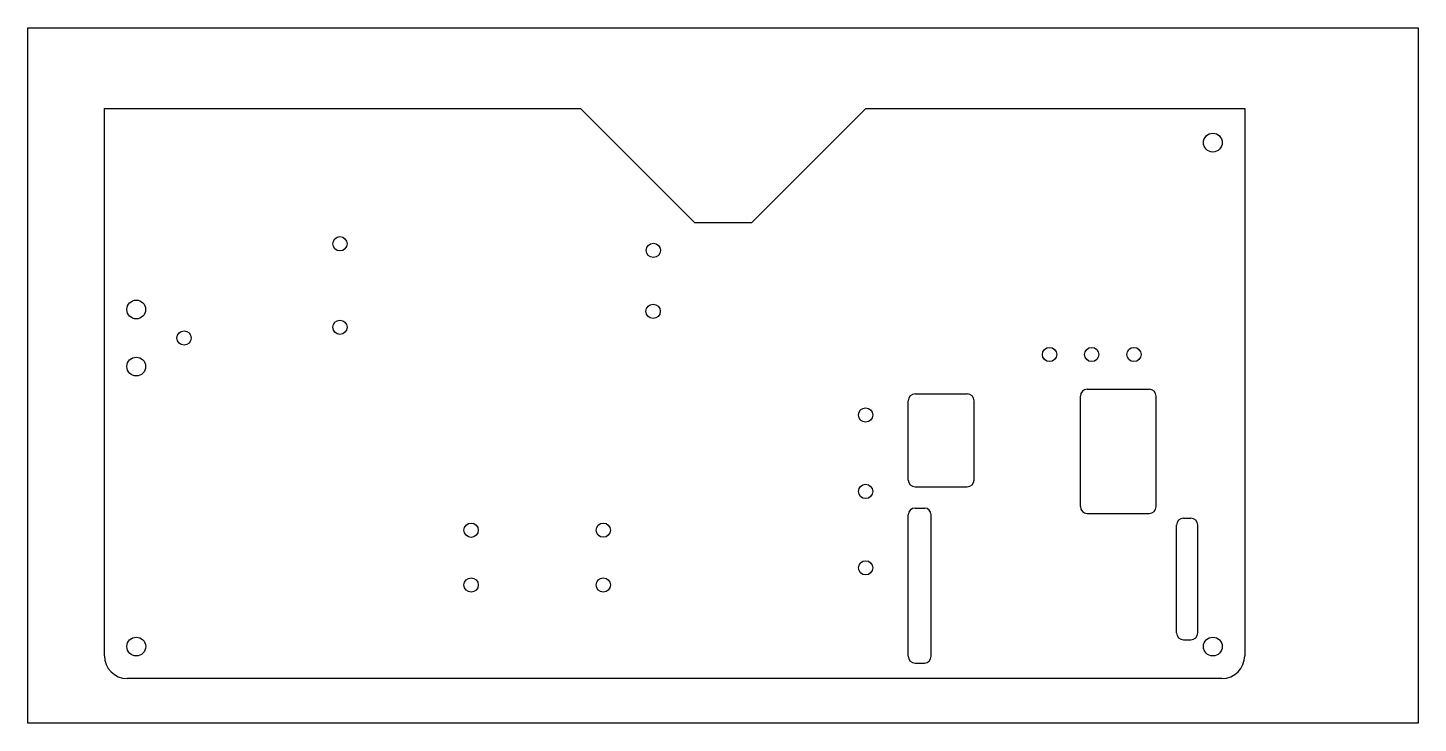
# Model space of a CAD drawing. Header units: millimetres. Extents: x 942 to 1552, y 7 to 312.
import ezdxf

# ---------------------------------------------------------------- set-up
doc = ezdxf.new("R2010")
doc.units = ezdxf.units.MM

msp = doc.modelspace()

# ---------------------------------------------------------------- linework, layer by layer
for p, q in [((942.23, 7.29), (942.23, 312.09)), ((942.23, 312.09), (1551.83, 312.09)), ((1551.83, 312.09), (1551.83, 7.29)), ((1551.83, 7.29), (942.23, 7.29))]:
    msp.add_line(p, q)
at = {"color": 7, "linetype": 'Continuous'}
for p, q in [((975.78, 36.87), (975.78, 276.77)), ((975.78, 276.77), (1184.55, 276.77)), ((1184.55, 276.77), (1234.55, 226.77)), ((1259.63, 226.77), (1309.63, 276.77)), ((1309.63, 276.77), (1475.78, 276.77)), ((1475.78, 276.77), (1475.78, 36.87)), ((1234.55, 226.77), (1259.63, 226.77)), ((1406.72, 153.66), (1433.89, 153.66)), ((1328.24, 113.88), (1328.24, 148.63)), ((1331.24, 151.63), (1354.15, 151.63)), ((1357.15, 113.88), (1357.15, 148.63)), ((1403.72, 102.24), (1403.72, 150.66)), ((1436.89, 102.24), (1436.89, 150.66)), ((1331.24, 110.88), (1354.15, 110.88)), ((1328.24, 36.65), (1328.24, 98.56)), ((1331.24, 101.56), (1335.31, 101.56)), ((1338.31, 36.65), (1338.31, 98.56)), ((1406.72, 99.24), (1433.89, 99.24)), ((1445.88, 46.82), (1445.88, 94.1)), ((1448.88, 97.1), (1452.2, 97.1)), ((1455.2, 46.82), (1455.2, 94.1)), ((1448.88, 43.82), (1452.2, 43.82)), ((1331.24, 33.65), (1335.31, 33.65)), ((1465.78, 26.87), (985.78, 26.87))]:
    msp.add_line(p, q, dxfattribs=at)
for centre, radius in [((1461.78, 261.77), 4.12), ((1079.07, 217.41), 3.13), ((1216.49, 214.52), 3.13), ((989.78, 188.61), 4.12), ((1216.38, 187.82), 3.13), ((1079.07, 180.83), 3.12), ((1010.73, 176.11), 3.12), ((1390.2, 168.87), 3.12), ((1408.7, 168.87), 3.12), ((1427.2, 168.87), 3.12), ((989.78, 163.61), 4.12), ((1309.54, 142.37), 3.13), ((1309.54, 108.87), 3.13), ((1136.59, 91.87), 3.13), ((1194.52, 91.87), 3.12), ((1309.54, 75.37), 3.13), ((1136.59, 67.87), 3.12), ((1194.52, 67.87), 3.12), ((989.78, 40.87), 4.13), ((1461.78, 40.87), 4.13)]:
    msp.add_circle(centre, radius, dxfattribs=at)
for centre, radius, start, end in [((1406.72, 150.66), 3, 90, 180), ((1433.89, 150.66), 3, 0, 90), ((1331.24, 148.63), 3, 90, 180), ((1354.15, 148.63), 3, 0, 90), ((1331.24, 113.88), 3, 180, 270), ((1354.15, 113.88), 3, 270, 0), ((1331.24, 98.56), 3, 90, 180), ((1335.31, 98.56), 3, 0, 90), ((1406.72, 102.24), 3, 180, 270), ((1433.89, 102.24), 3, 270, 0), ((1448.88, 94.1), 3, 90, 180), ((1452.2, 94.1), 3, 0, 90), ((1448.88, 46.82), 3, 180, 270), ((1452.2, 46.82), 3, 270, 0), ((985.78, 36.87), 10, 180, 270), ((1331.24, 36.65), 3, 180, 270), ((1335.31, 36.65), 3, 270, 0), ((1465.78, 36.87), 10, 270, 0)]:
    msp.add_arc(centre, radius, start, end, dxfattribs=at)

doc.saveas('drawing.dxf')
